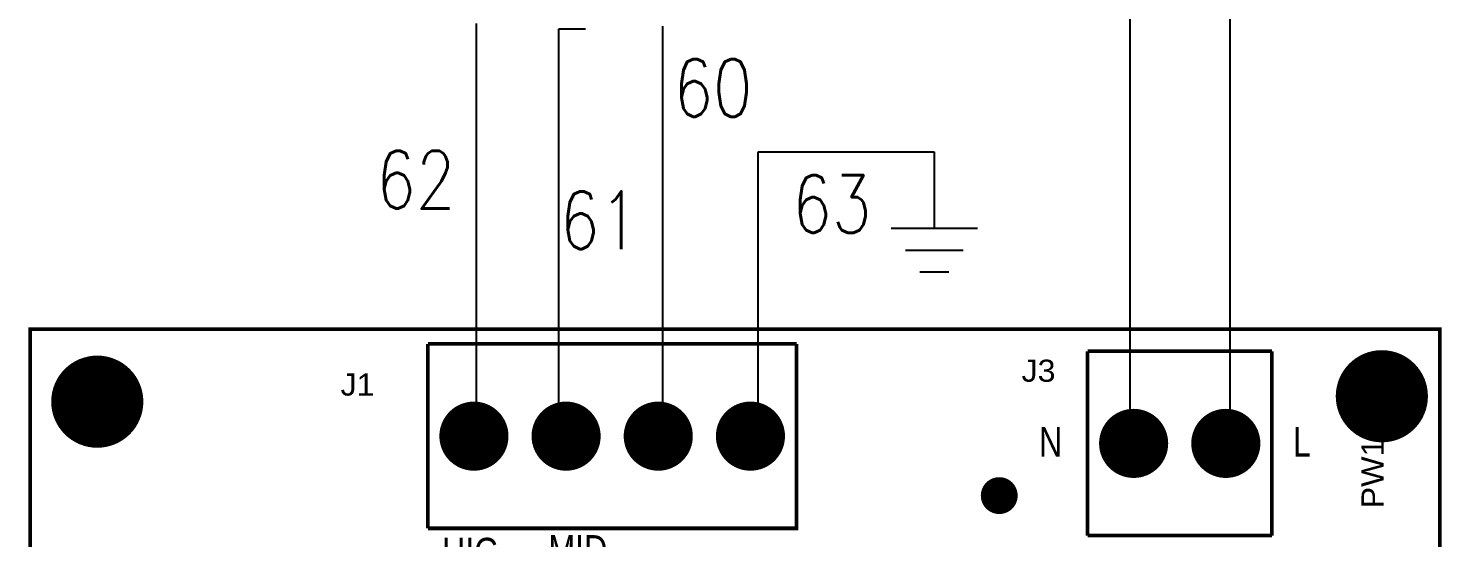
# Model space of a CAD drawing. Header units: inches. Extents: x 18.7 to 39.4, y 4.3 to 20.5.
# Drawn here: x 23.737 to 28.338, y 16.009 to 17.667 of the extents above; entities that cross this region are included whole.
import ezdxf
from ezdxf.enums import TextEntityAlignment as Align

# ---------------------------------------------------------------- set-up
doc = ezdxf.new("R2010")
doc.units = ezdxf.units.IN
doc.header["$MEASUREMENT"] = 0
for name, color, linetype in [('BLK_12AWG', 7, 'Continuous'), ('SYMS', 7, 'Continuous'), ('WIREFIXED', 7, 'Continuous'), ('WIRES', 7, 'Continuous')]:
    doc.layers.add(name, color=color, linetype=linetype)
doc.styles.get("Standard").update_dxf_attribs({"font": 'arial.ttf'})
doc.styles.add('WD', font='romans.shx')

# ---------------------------------------------------------------- blocks, each defined once
blk = doc.blocks.new('EPAD')
at = {"const_width": 0.5}
blk.add_lwpolyline([(-0.25, 0, 1), (0.25, 0, 1)], format="xyb", close=True, dxfattribs=at)
blk = doc.blocks.new('Nivel2')
at = {"const_width": 0.008}
for points in [[(32.6151, 14.2669), (35.6742, 14.2669), (35.6742, 16.1488), (32.6151, 16.1488), (32.6151, 14.2669)], [(32.6151, 14.2669), (35.6742, 14.2669), (35.6742, 16.1488), (32.6151, 16.1488), (32.6151, 14.2669)], [(32.6151, 14.2669), (35.6742, 14.2669), (35.6742, 16.1488), (32.6151, 16.1488), (32.6151, 14.2669)], [(33.4781, 16.1165), (33.4781, 15.7165)], [(34.2781, 16.1165), (34.2781, 15.7165), (33.4781, 15.7165)], [(33.4781, 16.1165), (34.2781, 16.1165)], [(33.4781, 16.1165), (33.4781, 15.7165)], [(34.2781, 16.1165), (34.2781, 15.7165), (33.4781, 15.7165)], [(33.4781, 16.1165), (34.2781, 16.1165)], [(33.4781, 16.1165), (33.4781, 15.7165)], [(34.2781, 16.1165), (34.2781, 15.7165), (33.4781, 15.7165)], [(33.4781, 16.1165), (34.2781, 16.1165)], [(34.9096, 15.7008), (34.9096, 16.1008)], [(35.3096, 16.1008), (34.9096, 16.1008)], [(34.9096, 15.7008), (34.9096, 16.1008)], [(35.3096, 16.1008), (34.9096, 16.1008)], [(34.9096, 15.7008), (34.9096, 16.1008)], [(35.3096, 16.1008), (34.9096, 16.1008)], [(35.3096, 15.7008), (35.3096, 16.1008)], [(35.3096, 15.7008), (35.3096, 16.1008)], [(35.3096, 15.7008), (35.3096, 16.1008)], [(35.3096, 15.7008), (34.9096, 15.7008)], [(35.3096, 15.7008), (34.9096, 15.7008)], [(35.3096, 15.7008), (34.9096, 15.7008)]]:
    blk.add_lwpolyline(points, dxfattribs=at)
for p, xscale, yscale in [((35.5482, 16.0031), 0.2, 0.2), ((32.7608, 15.9913), 0.2, 0.2), ((33.5781, 15.9165), 0.15, 0.15), ((33.7781, 15.9165), 0.15, 0.15), ((33.9781, 15.9165), 0.15, 0.15), ((34.1781, 15.9165), 0.15, 0.15), ((35.0096, 15.9008), 0.15, 0.15), ((35.2096, 15.9008), 0.15, 0.15), ((34.718, 15.7875), 0.08, 0.08)]:
    blk.add_blockref('EPAD', p, dxfattribs=dict(xscale=xscale, yscale=yscale))
for s, height, width, p in [('J3', 0.048, 1.041667, (34.7663, 16.0345)), ('J3', 0.048, 1.041667, (34.7663, 16.0345)), ('J3', 0.048, 1.041667, (34.7663, 16.0345)), ('J1', 0.048, 1.041667, (33.2887, 16.0045)), ('J1', 0.048, 1.041667, (33.2887, 16.0045)), ('J1', 0.048, 1.041667, (33.2887, 16.0045)), ('N', 0.064, 0.78125, (34.8041, 15.8721)), ('N', 0.064, 0.78125, (34.8041, 15.8721)), ('N', 0.064, 0.78125, (34.8041, 15.8721)), ('L', 0.064, 0.78125, (35.3553, 15.8721)), ('L', 0.064, 0.78125, (35.3553, 15.8721)), ('L', 0.064, 0.78125, (35.3553, 15.8721)), ('HIG', 0.064, 0.78125, (33.5088, 15.6319)), ('HIG', 0.064, 0.78125, (33.5088, 15.6319)), ('HIG', 0.064, 0.78125, (33.5088, 15.6319)), ('MID', 0.064, 0.78125, (33.7396, 15.6378)), ('MID', 0.064, 0.78125, (33.7396, 15.6378)), ('MID', 0.064, 0.78125, (33.7396, 15.6378))]:
    blk.add_text(s, height=height, dxfattribs=dict(width=width)).set_placement(p)
at = {"width": 1.041667}
blk.add_text('PW1', height=0.048, rotation=90, dxfattribs=at).set_placement((35.552, 15.7599))
blk.add_text('PW1', height=0.048, rotation=90, dxfattribs=at).set_placement((35.552, 15.7599))
blk.add_text('PW1', height=0.048, rotation=90, dxfattribs=at).set_placement((35.552, 15.7599))
blk = doc.blocks.new('VGND2')
for p, q in [((0.09375, 0), (-0.09375, 0)), ((-0.0625, -0.046875), (0.0625, -0.046875)), ((-0.03125, -0.09375), (0.03125, -0.09375))]:
    blk.add_line(p, q)
at = {"style": 'WD', "flags": 1}
blk.add_attdef('X2TERM01', (0, 0), '', height=0.01, dxfattribs=at)
blk = doc.blocks.new('WD_WNH')
at = {"linetype": 'Continuous', "style": 'WD', "width": 0.8}
blk.add_attdef('WIRENO', text='', height=0.125, dxfattribs=at).set_placement((0, 0.0625), align=Align.CENTER)
at = {"style": 'WD', "flags": 1}
for tag, p in [('W01USER', (0, 0.0781)), ('W02USER', (0, 0.0703)), ('W03USER', (0, 0.0625)), ('W04USER', (0, 0.0547)), ('W05USER', (0, 0.0469)), ('W06USER', (0, 0.0391)), ('W07USER', (0, 0.0312)), ('W08USER', (0, 0.0234)), ('W09USER', (0, 0.0156)), ('W10USER', (0, 0.0078))]:
    blk.add_attdef(tag, text='', height=0.005, dxfattribs=at).set_placement(p, align=Align.CENTER)

msp = doc.modelspace()

# ---------------------------------------------------------------- linework, layer by layer
at = {"layer": 'BLK_12AWG'}
for p, q in [((27.3235, 16.3199), (27.3235, 19.4322)), ((27.6496, 16.317), (27.6496, 18.9854))]:
    msp.add_line(p, q, dxfattribs=at)
at = {"layer": 'WIRES'}
for p, q in [((25.1956, 16.3402), (25.1956, 17.6828)), ((25.8022, 16.3531), (25.8022, 17.6742)), ((25.4642, 16.3835), (25.4642, 17.6655)), ((25.4642, 17.6655), (25.5509, 17.6655)), ((26.1125, 16.3741), (26.1125, 17.2656)), ((26.1125, 17.2656), (26.686, 17.2656)), ((26.686, 17.2656), (26.686, 17.0156)), ((25.5444, 16.3432), (25.518, 16.3432)), ((25.8703, 16.3531), (25.7979, 16.3531))]:
    msp.add_line(p, q, dxfattribs=at)

# ---------------------------------------------------------------- block references
at = {"xscale": 1.5, "yscale": 1.5, "zscale": 1.5}
msp.add_blockref('Nivel2', (-25.1795, -7.5348), dxfattribs=at)
at = {"layer": 'SYMS', "xscale": 1.5, "yscale": 1.5, "zscale": 1.5}
msp.add_blockref('VGND2', (26.686, 17.0156), dxfattribs=at)
at = {"layer": 'WIREFIXED'}
ref = msp.add_blockref('WD_WNH', (25.948, 17.1763), dxfattribs=dict(at, xscale=1.5, yscale=1.5, zscale=1.5))
ref.add_attrib('WIRENOF', '60', dxfattribs={"linetype": 'Continuous', "height": 0.1875, "style": 'WD', "width": 0.8}).set_placement((25.9658, 17.3234), align=Align.BOTTOM_CENTER)
ref = msp.add_blockref('WD_WNH', (24.9809, 16.8775), dxfattribs=dict(at, xscale=1.5, yscale=1.5, zscale=1.5))
ref.add_attrib('WIRENOF', '62', dxfattribs={"linetype": 'Continuous', "height": 0.1875, "style": 'WD', "width": 0.8}).set_placement((24.9987, 17.0246), align=Align.BOTTOM_CENTER)
ref = msp.add_blockref('WD_WNH', (26.3349, 16.7984), dxfattribs=dict(at, xscale=1.5, yscale=1.5, zscale=1.5))
ref.add_attrib('WIRENOF', '63', dxfattribs={"linetype": 'Continuous', "height": 0.1875, "style": 'WD', "width": 0.8}).set_placement((26.3527, 16.9456), align=Align.BOTTOM_CENTER)
ref = msp.add_blockref('WD_WNH', (25.5788, 16.7457), dxfattribs=dict(at, xscale=1.5, yscale=1.5, zscale=1.5))
ref.add_attrib('WIRENOF', '61', dxfattribs={"linetype": 'Continuous', "height": 0.1875, "style": 'WD', "width": 0.8}).set_placement((25.5966, 16.8928), align=Align.BOTTOM_CENTER)

doc.saveas('drawing.dxf')
